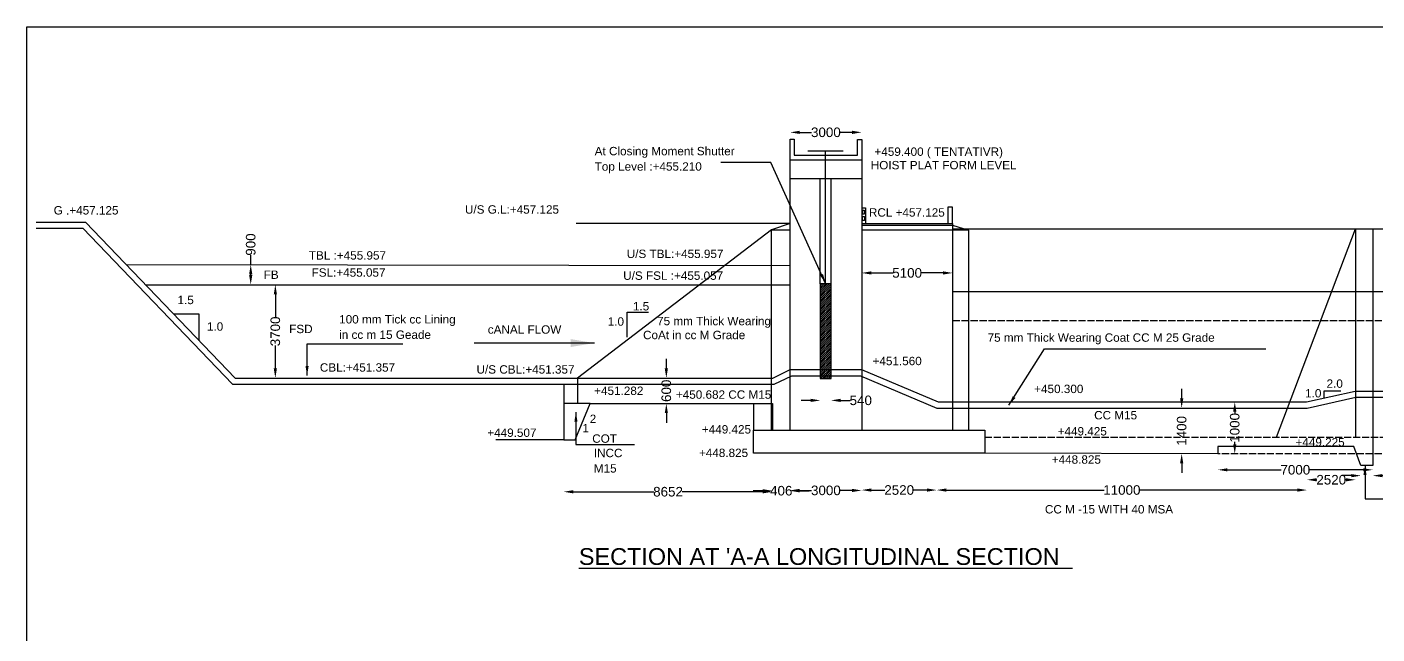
# Model space of a CAD drawing. Header units: millimetres. Extents: x -31830 to 103418, y -34303 to 36744.
# Drawn here: x -31830 to 24529, y 11390 to 36744 of the extents above; entities that cross this region are included whole.
import ezdxf

# ---------------------------------------------------------------- set-up
doc = ezdxf.new("R2010")
doc.units = ezdxf.units.MM
doc.header["$MEASUREMENT"] = 0
doc.linetypes.add('ACAD_ISO02W100', pattern=[15, 12, -3])
doc.layers.add('DRAWING', color=2, linetype='Continuous')
doc.layers.add('TEXT', color=7, linetype='Continuous')
doc.styles.get("Standard").update_dxf_attribs({"font": 'arial.ttf', "height": 400})
doc.dimstyles.get("Standard").update_dxf_attribs({"dimtxt": 400, "dimasz": 400, "dimexe": 0.18, "dimexo": 0.0625, "dimgap": 0.09, "dimtad": 0, "dimdec": 0, "dimzin": 0, "dimdsep": 46, "dimtxsty": 'Standard', "dimcen": 0.09, "dimse1": 1, "dimse2": 1, "dimadec": 0, "dimazin": 0, "dimtfac": 1, "dimtdec": 0, "dimtofl": 0, "dimtmove": 0, "dimatfit": 3, "dimfxl": 1, "dimtolj": 1, "dimtzin": 0, "dimarcsym": 0})

# ---------------------------------------------------------------- blocks, each defined once
blk = doc.blocks.new('*D54')
at = {"layer": 'Defpoints', "color": 0, "transparency": 16777216}
for p in [(-22490, 26816), (-22490, 26816), (-22491, 25979)]:
    blk.add_point(p, dxfattribs=at)
at = {"layer": 'TEXT', "color": 0, "lineweight": -2, "transparency": 16777216}
for p, q in [((-22490, 26816), (-22490, 27216)), ((-22490, 26379), (-22490, 26416))]:
    blk.add_line(p, q, dxfattribs=at)
at = {"layer": 'TEXT', "color": 0, "transparency": 16777216}
for points in [[(-22556, 26416), (-22423, 26416), (-22490, 26816)], [(-22556, 26379), (-22423, 26379), (-22490, 25979)]]:
    blk.add_solid(points, dxfattribs=at)
at = {"layer": 'TEXT', "color": 0, "transparency": 16777216, "insert": (-22490, 27657), "char_height": 400, "attachment_point": 5, "rotation": 90}
blk.add_mtext('\\A1;900', dxfattribs=at)
blk = doc.blocks.new('*D55')
at = {"layer": 'Defpoints', "color": 0, "transparency": 16777216}
for p in [(-21615, 25979), (-21615, 22082), (-21462, 22082)]:
    blk.add_point(p, dxfattribs=at)
at = {"layer": 'TEXT', "color": 0, "lineweight": -2, "transparency": 16777216}
for p, q in [((-21462, 25579), (-21462, 24627)), ((-21462, 22482), (-21462, 23434))]:
    blk.add_line(p, q, dxfattribs=at)
at = {"layer": 'TEXT', "color": 0, "transparency": 16777216}
for points in [[(-21528, 25579), (-21395, 25579), (-21462, 25979)], [(-21528, 22482), (-21395, 22482), (-21462, 22082)]]:
    blk.add_solid(points, dxfattribs=at)
at = {"layer": 'TEXT', "color": 0, "transparency": 16777216, "insert": (-21462, 24030), "char_height": 400, "attachment_point": 5, "rotation": 90}
blk.add_mtext('\\A1;3700', dxfattribs=at)
blk = doc.blocks.new('*D56')
at = {"layer": 'Defpoints', "color": 0, "transparency": 16777216}
for p in [(-5139, 22082), (-5139, 22082), (-5139, 21016)]:
    blk.add_point(p, dxfattribs=at)
at = {"layer": 'TEXT', "color": 0, "lineweight": -2, "transparency": 16777216}
for p, q in [((-5139, 22482), (-5139, 22882)), ((-5139, 20616), (-5139, 20216))]:
    blk.add_line(p, q, dxfattribs=at)
at = {"layer": 'TEXT', "color": 0, "transparency": 16777216}
for points in [[(-5206, 22482), (-5073, 22482), (-5139, 22082)], [(-5206, 20616), (-5073, 20616), (-5139, 21016)]]:
    blk.add_solid(points, dxfattribs=at)
at = {"layer": 'TEXT', "color": 0, "transparency": 16777216, "insert": (-5139, 21549), "char_height": 400, "attachment_point": 5, "rotation": 90}
blk.add_mtext('\\A1;600', dxfattribs=at)
blk = doc.blocks.new('*D57')
at = {"layer": 'Defpoints', "color": 0, "transparency": 16777216}
for p in [(1286, 22057), (1737, 22057), (1737, 21148)]:
    blk.add_point(p, dxfattribs=at)
at = {"layer": 'TEXT', "color": 0, "lineweight": -2, "transparency": 16777216}
for p, q in [((886, 21148), (486, 21148)), ((2137, 21148), (2537, 21148))]:
    blk.add_line(p, q, dxfattribs=at)
at = {"layer": 'TEXT', "color": 0, "transparency": 16777216}
for points in [[(886, 21215), (886, 21082), (1286, 21148)], [(2137, 21215), (2137, 21082), (1737, 21148)]]:
    blk.add_solid(points, dxfattribs=at)
at = {"layer": 'TEXT', "color": 0, "transparency": 16777216, "insert": (2978, 21148), "char_height": 400, "attachment_point": 5}
blk.add_mtext('\\A1;540', dxfattribs=at)
blk = doc.blocks.new('*D58')
at = {"layer": 'Defpoints', "color": 0, "transparency": 16777216}
for p in [(3016, 26471), (6812, 26471), (6812, 26471)]:
    blk.add_point(p, dxfattribs=at)
at = {"layer": 'TEXT', "color": 0, "lineweight": -2, "transparency": 16777216}
for p, q in [((3416, 26471), (4317, 26471)), ((6412, 26471), (5510, 26471))]:
    blk.add_line(p, q, dxfattribs=at)
at = {"layer": 'TEXT', "color": 0, "transparency": 16777216}
for points in [[(3416, 26537), (3416, 26404), (3016, 26471)], [(6412, 26537), (6412, 26404), (6812, 26471)]]:
    blk.add_solid(points, dxfattribs=at)
at = {"layer": 'TEXT', "color": 0, "transparency": 16777216, "insert": (4914, 26471), "char_height": 400, "attachment_point": 5}
blk.add_mtext('\\A1;5100', dxfattribs=at)
blk = doc.blocks.new('*D59')
at = {"layer": 'Defpoints', "color": 0, "transparency": 16777216}
for p in [(-711, 19909), (-9424, 19507), (-711, 17331)]:
    blk.add_point(p, dxfattribs=at)
at = {"layer": 'TEXT', "color": 0, "lineweight": -2, "transparency": 16777216}
for p, q in [((-9024, 17331), (-5663, 17331)), ((-1111, 17331), (-4472, 17331))]:
    blk.add_line(p, q, dxfattribs=at)
at = {"layer": 'TEXT', "color": 0, "transparency": 16777216}
for points in [[(-9024, 17397), (-9024, 17264), (-9424, 17331)], [(-1111, 17397), (-1111, 17264), (-711, 17331)]]:
    blk.add_solid(points, dxfattribs=at)
at = {"layer": 'TEXT', "color": 0, "transparency": 16777216, "insert": (-5068, 17331), "char_height": 400, "attachment_point": 5}
blk.add_mtext('\\A1;8652', dxfattribs=at)
blk = doc.blocks.new('*D60')
at = {"layer": 'Defpoints', "color": 0, "transparency": 16777216}
for p in [(-711, 19909), (28, 19909), (28, 17373)]:
    blk.add_point(p, dxfattribs=at)
at = {"layer": 'TEXT', "color": 0, "lineweight": -2, "transparency": 16777216}
for p, q in [((-1111, 17373), (-1511, 17373)), ((428, 17373), (828, 17373))]:
    blk.add_line(p, q, dxfattribs=at)
at = {"layer": 'TEXT', "color": 0, "transparency": 16777216}
for points in [[(-1111, 17440), (-1111, 17306), (-711, 17373)], [(428, 17440), (428, 17306), (28, 17373)]]:
    blk.add_solid(points, dxfattribs=at)
at = {"layer": 'TEXT', "color": 0, "transparency": 16777216, "insert": (-342, 17373), "char_height": 400, "attachment_point": 5}
blk.add_mtext('\\A1;406', dxfattribs=at)
blk = doc.blocks.new('*D61')
at = {"layer": 'Defpoints', "color": 0, "transparency": 16777216}
for p in [(28, 19909), (3016, 19909), (3016, 17387)]:
    blk.add_point(p, dxfattribs=at)
at = {"layer": 'TEXT', "color": 0, "lineweight": -2, "transparency": 16777216}
for p, q in [((428, 17387), (925, 17387)), ((2616, 17387), (2118, 17387))]:
    blk.add_line(p, q, dxfattribs=at)
at = {"layer": 'TEXT', "color": 0, "transparency": 16777216}
for points in [[(428, 17454), (428, 17321), (28, 17387)], [(2616, 17454), (2616, 17321), (3016, 17387)]]:
    blk.add_solid(points, dxfattribs=at)
at = {"layer": 'TEXT', "color": 0, "transparency": 16777216, "insert": (1522, 17387), "char_height": 400, "attachment_point": 5}
blk.add_mtext('\\A1;3000', dxfattribs=at)
blk = doc.blocks.new('*D62')
at = {"layer": 'Defpoints', "color": 0, "transparency": 16777216}
for p in [(3016, 22148), (6148, 20827), (3016, 17403)]:
    blk.add_point(p, dxfattribs=at)
at = {"layer": 'TEXT', "color": 0, "lineweight": -2, "transparency": 16777216}
for p, q in [((3416, 17403), (3981, 17403)), ((5748, 17403), (5182, 17403))]:
    blk.add_line(p, q, dxfattribs=at)
at = {"layer": 'TEXT', "color": 0, "transparency": 16777216}
for points in [[(3416, 17470), (3416, 17336), (3016, 17403)], [(5748, 17470), (5748, 17336), (6148, 17403)]]:
    blk.add_solid(points, dxfattribs=at)
at = {"layer": 'TEXT', "color": 0, "transparency": 16777216, "insert": (4582, 17403), "char_height": 400, "attachment_point": 5}
blk.add_mtext('\\A1;2520', dxfattribs=at)
blk = doc.blocks.new('*D63')
at = {"layer": 'Defpoints', "color": 0, "transparency": 16777216}
for p in [(6148, 20827), (21608, 20827), (21608, 17403)]:
    blk.add_point(p, dxfattribs=at)
at = {"layer": 'TEXT', "color": 0, "lineweight": -2, "transparency": 16777216}
for p, q in [((6548, 17403), (13145, 17403)), ((21208, 17403), (14611, 17403))]:
    blk.add_line(p, q, dxfattribs=at)
at = {"layer": 'TEXT', "color": 0, "transparency": 16777216}
for points in [[(6548, 17470), (6548, 17336), (6148, 17403)], [(21208, 17470), (21208, 17336), (21608, 17403)]]:
    blk.add_solid(points, dxfattribs=at)
at = {"layer": 'TEXT', "color": 0, "transparency": 16777216, "insert": (13878, 17403), "char_height": 400, "attachment_point": 5}
blk.add_mtext('\\A1;11000', dxfattribs=at)
blk = doc.blocks.new('*D64')
at = {"layer": 'Defpoints', "color": 0, "transparency": 16777216}
for p in [(17888, 18918), (24353, 18918), (24353, 18248)]:
    blk.add_point(p, dxfattribs=at)
at = {"layer": 'TEXT', "color": 0, "lineweight": -2, "transparency": 16777216}
for p, q in [((18288, 18248), (20525, 18248)), ((23953, 18248), (21715, 18248))]:
    blk.add_line(p, q, dxfattribs=at)
at = {"layer": 'TEXT', "color": 0, "transparency": 16777216}
for points in [[(18288, 18314), (18288, 18181), (17888, 18248)], [(23953, 18314), (23953, 18181), (24353, 18248)]]:
    blk.add_solid(points, dxfattribs=at)
at = {"layer": 'TEXT', "color": 0, "transparency": 16777216, "insert": (21120, 18248), "char_height": 400, "attachment_point": 5}
blk.add_mtext('\\A1;7000', dxfattribs=at)
blk = doc.blocks.new('*D65')
at = {"layer": 'Defpoints', "color": 0, "transparency": 16777216}
for p in [(18591, 21081), (18591, 21081), (18591, 18918)]:
    blk.add_point(p, dxfattribs=at)
at = {"layer": 'TEXT', "color": 0, "lineweight": -2, "transparency": 16777216}
for p, q in [((18591, 20681), (18591, 20577)), ((18591, 19318), (18591, 19422))]:
    blk.add_line(p, q, dxfattribs=at)
at = {"layer": 'TEXT', "color": 0, "transparency": 16777216}
for points in [[(18524, 20681), (18658, 20681), (18591, 21081)], [(18524, 19318), (18658, 19318), (18591, 18918)]]:
    blk.add_solid(points, dxfattribs=at)
at = {"layer": 'TEXT', "color": 0, "transparency": 16777216, "insert": (18591, 20000), "char_height": 400, "attachment_point": 5, "rotation": 90}
blk.add_mtext('\\A1;1000', dxfattribs=at)
blk = doc.blocks.new('*D66')
at = {"layer": 'Defpoints', "color": 0, "transparency": 16777216}
for p in [(16375, 20827), (16490, 20827), (16490, 18923)]:
    blk.add_point(p, dxfattribs=at)
at = {"layer": 'TEXT', "color": 0, "lineweight": -2, "transparency": 16777216}
for p, q in [((16375, 21227), (16375, 21627)), ((16375, 18523), (16375, 18123))]:
    blk.add_line(p, q, dxfattribs=at)
at = {"layer": 'TEXT', "color": 0, "transparency": 16777216}
for points in [[(16309, 21227), (16442, 21227), (16375, 20827)], [(16309, 18523), (16442, 18523), (16375, 18923)]]:
    blk.add_solid(points, dxfattribs=at)
at = {"layer": 'TEXT', "color": 0, "transparency": 16777216, "insert": (16375, 19875), "char_height": 400, "attachment_point": 5, "rotation": 90}
blk.add_mtext('\\A1;1400', dxfattribs=at)
blk = doc.blocks.new('*D67')
at = {"layer": 'Defpoints', "color": 0, "transparency": 16777216}
for p in [(21608, 20827), (23631, 20827), (23631, 17832)]:
    blk.add_point(p, dxfattribs=at)
at = {"layer": 'TEXT', "color": 0, "lineweight": -2, "transparency": 16777216}
for p, q in [((22008, 17832), (22019, 17832)), ((23231, 17832), (23219, 17832))]:
    blk.add_line(p, q, dxfattribs=at)
at = {"layer": 'TEXT', "color": 0, "transparency": 16777216}
for points in [[(22008, 17898), (22008, 17765), (21608, 17832)], [(23231, 17898), (23231, 17765), (23631, 17832)]]:
    blk.add_solid(points, dxfattribs=at)
at = {"layer": 'TEXT', "color": 0, "transparency": 16777216, "insert": (22619, 17832), "char_height": 400, "attachment_point": 5}
blk.add_mtext('\\A1;2520', dxfattribs=at)
blk = doc.blocks.new('*D68')
at = {"layer": 'Defpoints', "color": 0, "transparency": 16777216}
for p in [(23858, 18425), (24353, 18425), (24353, 18004)]:
    blk.add_point(p, dxfattribs=at)
at = {"layer": 'TEXT', "color": 0, "lineweight": -2, "transparency": 16777216}
for p, q in [((23458, 18004), (23058, 18004)), ((24753, 18004), (25153, 18004))]:
    blk.add_line(p, q, dxfattribs=at)
at = {"layer": 'TEXT', "color": 0, "transparency": 16777216}
for points in [[(23458, 18071), (23458, 17938), (23858, 18004)], [(24753, 18071), (24753, 17938), (24353, 18004)]]:
    blk.add_solid(points, dxfattribs=at)
at = {"layer": 'TEXT', "color": 0, "transparency": 16777216, "insert": (25594, 18004), "char_height": 400, "attachment_point": 5}
blk.add_mtext('\\A1;500', dxfattribs=at)
blk = doc.blocks.new('*D122')
at = {"layer": 'Defpoints', "color": 0, "transparency": 16777216}
for p in [(3016, 32343), (28, 32053), (3016, 32040)]:
    blk.add_point(p, dxfattribs=at)
at = {"layer": 'TEXT', "color": 0, "lineweight": -2, "transparency": 16777216}
for p, q in [((428, 32343), (925, 32343)), ((2616, 32343), (2118, 32343))]:
    blk.add_line(p, q, dxfattribs=at)
at = {"layer": 'TEXT', "color": 0, "transparency": 16777216}
for points in [[(428, 32410), (428, 32276), (28, 32343)], [(2616, 32410), (2616, 32276), (3016, 32343)]]:
    blk.add_solid(points, dxfattribs=at)
at = {"layer": 'TEXT', "color": 0, "transparency": 16777216, "insert": (1522, 32343), "char_height": 400, "attachment_point": 5}
blk.add_mtext('\\A1;3000', dxfattribs=at)

msp = doc.modelspace()

# ---------------------------------------------------------------- hatches: boundary and pattern name
at = {"layer": 'DRAWING'}
h = msp.add_hatch(dxfattribs=at)
h.set_pattern_fill('ANSI31', color=0, scale=450, style=0)
h.paths.add_polyline_path([(1286.1, 22056.6), (1736.7, 22056.6), (1736.7, 26017.4), (1286.1, 26017.4)])

# ---------------------------------------------------------------- linework, layer by layer
at = {"layer": 'DRAWING', "color": 0}
for points in [[(-31829.8, 36743.9), (102347.5, 36743.9), (102347.5, -33669.4), (-31829.8, -33669.4)], [(28.3, 31198), (3015.5, 31198), (3015.5, 30402.2), (28.3, 30402.2)], [(1286.1, 22056.6), (1736.7, 22056.6), (1736.7, 26017.4), (1286.1, 26017.4)], [(-1495.4, 19909.1), (8153.9, 19909.1), (8153.9, 18949.2), (-1495.4, 18949.2)]]:
    msp.add_lwpolyline(points, close=True, dxfattribs=at)
for points in [[(28.3, 19909.1), (28.3, 32052.7), (190.6, 32052.7), (190.6, 31390.4), (2835.4, 31390.4), (2835.4, 32040.1), (3015.5, 32040.1), (3015.5, 19909.1)], [(766.5, 31573.9), (2243, 31573.9)], [(1511.4, 26017.4), (1504.8, 31573.9)], [(1286.1, 26017.4), (1286.1, 30402.2)], [(1736.7, 26017.4), (1736.7, 30402.2)], [(3015.5, 28539.8), (6812, 28539.8), (6812, 29211.8), (6607.6, 29211.8), (6607.6, 28539.8)], [(-31449.6, 28594.4), (-29391.3, 28594.4), (-23136.4, 22081.7), (-8841.2, 22081.7), (-690.5, 22081.7), (36.9, 22431.4), (3013.5, 22431.4), (6214.3, 21081.5)], [(-31449.6, 28334.5), (-29502, 28334.5), (-23247.2, 21821.8), (-8841.2, 21821.8), (-631.3, 21821.8), (96.1, 22171.4), (2961, 22171.4), (6147.6, 20827.5)], [(28.3, 28541.3), (-8898.4, 28541.3)], [(28.3, 28541.3), (-751.3, 28273.9), (-8841.2, 22081.7), (-8841.2, 21016)], [(-751.3, 19909.1), (-751.3, 28273.9), (28.3, 28273.9)], [(3015.5, 28472.6), (6812, 28472.6), (7473.6, 28259.4), (7473.6, 19909.1)], [(7473.6, 28259.4), (3015.5, 28259.4)], [(6812, 28539.8), (6812, 19909.1)], [(6812, 28309), (33415.2, 28309)], [(24353.1, 28309), (24353.1, 18425.2), (23857.9, 18425.2), (23556.3, 19218.1), (17887.7, 19218.1), (17887.7, 18918.3), (8153.9, 18949.2)], [(20339.9, 19615.7), (23630.5, 28309)], [(23630.5, 28309), (23630.5, 19615.7)], [(-27691.6, 26824.7), (28.3, 26775.8)], [(-26879.2, 25978.8), (28.3, 25980.9)], [(6812, 25699.7), (7473.6, 25699.7)], [(7473.6, 25699.7), (24353.1, 25699.7)], [(24353.1, 25699.7), (32615.6, 25699.7)], [(-9424, 21821.8), (-9424, 19507), (-8944.6, 19507), (-8312.9, 21016), (-9424, 21016)], [(6214.3, 21081.5), (21580.3, 21081.5), (23623.6, 21532.2), (34324, 21532.2)], [(-8312.9, 21016), (-1495.4, 21016), (-1495.4, 19909.1)], [(-1495.4, 21016), (-711.4, 21016), (-711.4, 19909.1)], [(6147.6, 20827.5), (21608, 20827.5), (23651.3, 21278.2), (34324, 21278.2)]]:
    msp.add_lwpolyline(points, dxfattribs=at)
at = {"layer": 'DRAWING', "color": 0, "linetype": 'ACAD_ISO02W100', "ltscale": 25}
for points in [[(6812, 24482.2), (33290.9, 24483.6)], [(8153.9, 19615.7), (25104.1, 19615.7), (25104.1, 18912.1), (17887.7, 18918.3)]]:
    msp.add_lwpolyline(points, dxfattribs=at)
at = {"layer": 'TEXT', "color": 0}
for points in [[(3015.5, 29194.8), (3177.1, 29194.8), (3177.1, 28539.8)], [(-6776.6, 23791.4), (-6776.6, 24831.2), (-5878.2, 24831.2)], [(-25712.7, 24767.4), (-24651.7, 24767.4), (-24651.7, 23628.7)], [(22320, 21248.3), (22320, 21544.6), (23015.3, 21544.6)], [(-9424, 19507), (-12263, 19507)]]:
    msp.add_lwpolyline(points, dxfattribs=at)
for points in [[(3046, 28827.9), (3131, 28827.9), (3131, 28660.3), (3046, 28660.3)], [(3048.3, 29086.7), (3125.2, 29086.7), (3125.2, 28928.4), (3048.3, 28928.4)]]:
    msp.add_lwpolyline(points, close=True, dxfattribs=at)

# ---------------------------------------------------------------- texts
for s, height, p in [('At Closing Moment Shutter', 350, (-8130.8, 31385.1)), ('+459.400 ( TENTATIVR)', 350, (3548.9, 31361.7)), ('Top Level :+455.210', 350, (-8130.8, 30742.5)), ('HOIST PLAT FORM LEVEL', 350, (3395.2, 30799)), ('U/S G.L:+457.125', 350, (-13546.9, 28947.5)), ('G .+457.125', 350, (-30715.4, 28912)), ('RCL +457.125', 350, (3318.2, 28823.3)), ('TBL :+455.957', 350, (-20063.5, 27029)), ('U/S TBL:+455.957', 350, (-6791.4, 27094.2)), ('FB', 350, (-21948.8, 26223)), ('FSL:+455.057', 350, (-19948.4, 26313.8)), ('U/S FSL :+455.057', 350, (-6939.1, 26183.4)), ('1.5', 350, (-25545.7, 25168.2)), ('1.5', 350, (-6534.8, 24904.5)), ('1.0', 350, (-24318.1, 24057.5)), ('FSD', 350, (-20883.8, 23957.2)), ('100 mm Tick cc Lining ', 350, (-18797.2, 24359.9)), ('cANAL FLOW', 350, (-12592.9, 23933.3)), ('1.0', 350, (-7584.9, 24267.6)), ('75 mm Thick Wearing', 350, (-5524.5, 24286.2)), ('in cc m 15 Geade', 350, (-18797.2, 23717.3)), ('CoAt in cc M Grade', 350, (-6110.8, 23704.4)), ('75 mm Thick Wearing Coat CC M 25 Grade', 350, (8272.1, 23596.8)), ('CBL:+451.357', 350, (-19602.5, 22348)), ('U/S CBL:+451.357', 350, (-13063, 22265.8)), ('+451.560', 350, (3470.9, 22618.1)), ('2.0', 350, (22424, 21674)), ('+451.282', 350, (-8150.5, 21375.4)), ('+450.682 CC M15', 350, (-4739.5, 21216.4)), ('+450.300', 350, (10218, 21453.3)), ('1.0', 350, (21528.9, 21272.1)), ('2', 350, (-8337.6, 20202)), ('CC M15', 350, (12721.4, 20354.4)), ('+449.507', 350, (-12613.2, 19623.6)), ('1', 350, (-8643, 19815)), ('COT', 350, (-8232.8, 19377.9)), ('+449.425', 350, (-3655.4, 19764.1)), ('+449.425', 350, (11198, 19683.7)), ('+449.225', 350, (21127.5, 19227.9)), ('INCC', 350, (-8166.5, 18776.6)), ('+448.825', 350, (-3777.3, 18781.8)), ('+448.825', 350, (10951.3, 18502.5)), ('M15', 350, (-8166.5, 18134.1)), ('CC M -15 WITH 40 MSA', 350, (10665.7, 16425.2)), ("%%USECTION AT 'A-A LONGITUDINAL SECTION  ", 700, (-8790.5, 14276.1))]:
    msp.add_text(s, height=height, dxfattribs=at).set_placement(p)

# ---------------------------------------------------------------- dimensions: what is measured, and where the dimension line sits
for base, p1, p2, text, picture, middle in [((3015.5, 32343.1), (28.3, 32052.7), (3015.5, 32040.1), '3000', '*D122', (1521.9, 32343.1)), ((6812, 26470.6), (3015.5, 26470.6), (6812, 26470.6), '5100', '*D58', (4913.7, 26470.6)), ((1736.7, 21148.4), (1286.1, 22056.6), (1736.7, 22056.6), '540', '*D57', (2978, 21148.4)), ((3015.5, 17403.1), (6147.6, 20827.5), (3015.5, 22148.4), '2520', '*D62', (4581.5, 17403.1)), ((21608, 17403.1), (6147.6, 20827.5), (21608, 20827.5), '11000', '*D63', (13877.8, 17403.1)), ((23630.5, 17831.7), (21608, 20827.5), (23630.5, 20827.5), '2520', '*D67', (22619.3, 17831.7)), ((-711.4, 17330.7), (-9424, 19507), (-711.4, 19909.1), '8652', '*D59', (-5067.7, 17330.7)), ((3015.5, 17387.3), (28.3, 19909.1), (3015.5, 19909.1), '3000', '*D61', (1521.9, 17387.3)), ((24353.1, 18247.7), (17887.7, 18918.3), (24353.1, 18918.3), '7000', '*D64', (21120.4, 18247.7)), ((24353.1, 18004.4), (23857.9, 18425.2), (24353.1, 18425.2), '500', '*D68', (25594.4, 18004.4))]:
    dim = msp.add_linear_dim(base=base, p1=p1, p2=p2, text=text, dimstyle='Standard', dxfattribs=at)
    dim.commit()
    dim.dimension.update_dxf_attribs({"geometry": picture, "text_midpoint": middle})
for base, p1, p2, text, picture, middle in [((-22489.6, 26815.5), (-22491.1, 25979.2), (-22489.6, 26815.5), '900', '*D54', (-22489.6, 27656.8)), ((-21461.8, 22081.7), (-21614.8, 25979.2), (-21614.8, 22081.7), '3700', '*D55', (-21461.8, 24030.5)), ((-5139.2, 22081.7), (-5139.2, 21016), (-5139.2, 22081.7), '600', '*D56', (-5139.2, 21548.9)), ((16375.4, 20827.5), (16489.6, 18922.7), (16489.6, 20827.5), '1400', '*D66', (16375.4, 19875.1)), ((18591.1, 21081.5), (18591.1, 18917.7), (18591.1, 21081.5), '1000', '*D65', (18591.1, 19999.6))]:
    dim = msp.add_linear_dim(base=base, p1=p1, p2=p2, angle=90, text=text, dimstyle='Standard', dxfattribs=at)
    dim.commit()
    dim.dimension.update_dxf_attribs({"geometry": picture, "text_midpoint": middle})
dim = msp.add_linear_dim(base=(28.3, 17373.1), p1=(-711.4, 19909.1), p2=(28.3, 19909.1), text='406', dimstyle='Standard', dxfattribs=at)
dim.commit()
dim.dimension.update_dxf_attribs({"geometry": '*D60', "text_midpoint": (-341.6, 17373.1), "dimtype": 160})

# ---------------------------------------------------------------- leaders
for points, override in [([(1508, 26032.7), (-774, 31082), (-2862.8, 31082)], {"dimgap": 0.09, "dimtad": 0}), ([(-8134.5, 23542.8), (-13162.4, 23542.8)], {"dimasz": 1000, "dimgap": 0.09, "dimtad": 0}), ([(-20137.3, 22185.6), (-20137.3, 23508.9), (-16141.9, 23508.9)], {"dimgap": 0.09, "dimtad": 0}), ([(9164.6, 20945.3), (10642.2, 23298.6), (19886.1, 23298.6)], {"dimgap": 0.09, "dimtad": 0}), ([(-8913.1, 20658.3), (-8913.1, 19300), (-6472.4, 19300)], {"dimgap": 0.09, "dimtad": 0}), ([(24028.7, 18425.2), (24028.7, 17035.1), (25781.1, 17035.1)], {"dimgap": 0.09, "dimtad": 0})]:
    msp.add_leader(points, dimstyle='Standard', override=override, dxfattribs=at)

doc.saveas('drawing.dxf')
